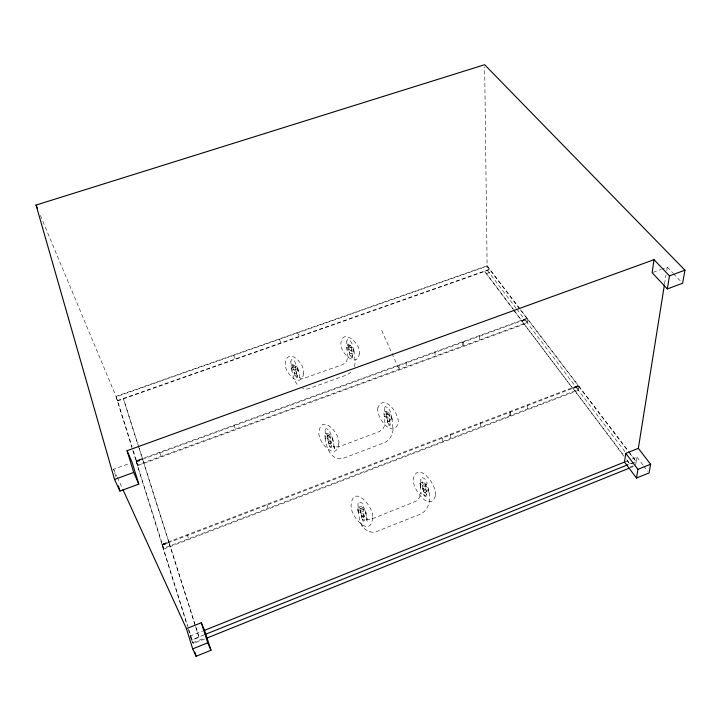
<?xml version="1.0" encoding="UTF-8"?>
<svg xmlns="http://www.w3.org/2000/svg" width="721" height="721" viewBox="0 0 721 721"><rect width="100%" height="100%" fill="white"/><g stroke="black" fill="none" stroke-linecap="round" stroke-linejoin="round"><path stroke-width="0.54" stroke-dasharray="3.6 2.7" d="M509.882 415.756L509.927 411.502M510.522 415.512L510.567 411.258M520.292 309.706L527.087 318.619L521.589 320.62L514.154 310.354M521.986 321.142L572.456 388.015L578.269 385.798L527.475 319.133L521.986 321.142L572.456 388.015M133.394 450.94L137.738 464.91L526.979 322.539L527.087 318.619M162.099 544.743L168.894 542.156L142.587 459.241L168.732 541.786L161.937 544.382L163.64 548.257L577.945 389.71L527.366 323.062L527.475 319.133M527.646 408.96L527.772 404.688M623.962 456.258L572.934 388.204L623.35 454.969M577.945 389.71L578.269 385.798M624.936 451.634L578.395 390.295L578.72 386.384L572.907 388.61M629.424 452.914L636.183 461.791L630.01 464.27L626.035 458.529M635.571 465.649L636.183 461.791M630.073 463.873L636.246 461.395L636.931 457.096L629.685 459.998M664.564 283.867L665.988 274.971M666.7 270.528L667.231 267.194L662.193 269.023M354.435 366.61L355.291 361.744L353.551 348.594C353.894 354.615 346.116 349.991 346.431 346.134L348.108 357.391L348.081 356.733L346.386 361.6L343.043 364.456L303.036 378.633L300.486 378.246L299.188 377.029L300.116 378.444L297.548 367.458C299.594 373.604 291.239 371.937 291.005 367.178L294.006 379.67L298.197 386.005M350.938 372.225L346.738 374.929L309.219 388.556L306.236 389.169L302.469 388.628M204.097 634.868L191.579 639.897L190.308 637.112M204.71 638.941L193.255 643.556L191.732 640.239L199.032 637.31L195.634 626.576M629.92 467.028L633.002 465.793M630.379 467.731L633.489 466.478M189.884 636.192L202.601 631.1M624.503 462.071L628.649 460.413M192.985 642.699L204.358 638.157M161.937 544.382L578.305 385.393M162.171 545.121L578.756 385.978M199.032 637.31L168.966 542.525L162.324 545.482L193.255 643.556M163.865 548.987L578.395 390.295M163.64 548.257L136.035 460.917L527.096 318.213M136.035 460.917L142.542 458.98L136.197 461.296M115.73 476.509L113.63 469.227L130.086 463.224M653.145 272.331L661.193 269.393M136.233 461.557L527.493 318.727M136.395 461.936L142.749 459.619M137.936 465.55L527.366 323.062M486.405 273.601L491.668 271.745M40.376 215.399L116.009 396.379L487.117 265.77L484.665 66.963M519.616 308.822L487.117 266.175L116.171 396.757L132.06 446.641M117.316 400.597L489.739 269.212M117.478 400.975L489.739 269.618M360.833 523.32C363.258 529.593 370.54 534.324 377.155 531.269L419.18 514.668C429.455 510.937 431.221 498.256 428.589 488.964L427.283 491.416C423.056 491.731 420.217 486.765 419.946 483.016L421.019 494.146L420.893 492.849L419.505 497.598L415.954 501.302L371.946 518.895L368.494 519.589L365.547 518.534L366.863 519.769L366.124 518.958L367.575 521.995L365.826 512.099L365.682 514.614L364.465 515.993C360.599 516.407 358.238 511.91 357.589 508.647L359.635 519.751L361.374 524.311M369.711 531.819L370.206 531.891M667.231 267.194L672.621 272.817M673.387 273.62L681.093 281.659M636.931 457.096L643.006 465.018M643.673 465.901L647.719 471.183M487.117 265.77L628.126 450.742M628.811 451.634L636.246 461.395M578.72 386.384L628.748 452.031M516.182 308.318L487.162 270.078L487.117 266.175M516.858 309.201L526.979 322.539M513.478 309.462L484.485 271.069L512.82 309.003M513.496 309.895L521.589 320.62M626.648 459.818L630.01 464.27M361.843 525.14L362.393 526.123M297.403 332.534L299.377 336.374M279.324 339.321L281.244 343.196M113.63 469.227L116.892 476.383M117.361 477.401L122.498 488.649M381.706 330.479L399.344 369.9L398.893 365.673M233.703 355.381L235.452 359.346M297.89 369.071C297.647 364.357 289.355 362.69 291.356 368.791M187.136 534.829L188.695 538.731M298.323 371.081C298.07 366.376 289.797 364.7 291.798 370.801M159.584 452.382L161.162 456.402M138.802 447.173L123.345 398.479L142.388 458.601M139.144 448.246L142.542 458.98M169.12 542.886L195.292 625.504M116.009 396.379L187.109 625.332M188.271 629.244L191.732 640.239M234.163 425.111L235.379 429.193M266.833 504.33L267.978 508.323M391.9 417.81C392.215 413.647 383.653 408.131 384.176 414.945M392.143 419.829C392.467 415.666 383.914 410.15 384.437 416.963M353.804 350.226C354.101 346.404 346.395 341.79 346.693 347.756M354.11 352.254C354.408 348.432 346.711 343.818 347.017 349.784M366.088 513.658C365.421 510.423 363.069 505.953 359.229 506.367L358.022 507.719L357.868 510.207M366.412 515.596C365.745 512.361 363.402 507.899 359.572 508.305L358.364 509.666L358.211 512.144M332.832 439.936C333.399 435.565 324.91 429.995 325.234 436.953M333.21 441.928C333.778 437.566 325.306 431.987 325.631 438.945M428.725 490.55C428.427 486.819 425.606 481.88 421.397 482.187L420.262 483.503L420.226 485.909M428.896 492.524C428.598 488.802 425.787 483.863 421.587 484.17L420.451 485.485L420.415 487.883M406.329 362.284L406.752 366.52M434.916 351.848L435.205 356.111M442.324 438.098L442.604 442.279M450.201 434.303L450.436 438.503M463.188 341.538L463.351 345.81M462.585 341.754L462.747 346.035M479.411 335.616L479.501 339.906M480.565 422.713L480.655 426.94M297.196 375.965L296.493 376.993L294.997 375.497C294.61 378.327 298.836 378.804 297.124 375.587L297.196 375.965M377.921 407.698C375.506 416.828 392.431 438.909 398.082 423.542C400.371 414.494 383.761 392.729 377.921 407.698M295.817 369.567L295.105 370.603L293.6 369.107L294.952 375.28L295.574 373.884L297.079 375.38L295.817 369.567M296.71 372.64C294.159 377.948 292.104 363.979 292.302 364.222C292.402 366.124 295.736 366.791 294.925 364.339L296.71 372.64M372.595 517.759C370.918 539.47 349.117 515.389 351.172 504.601C353.182 483.421 374.523 507.187 372.595 517.759M359.418 353.209C357.778 369.549 339.203 352.281 340.898 343.187C342.736 327.199 361.068 344.277 359.418 353.209M338.816 443.496C336.806 462.612 317.051 441.901 319.015 431.843C321.296 413.169 340.663 433.618 338.816 443.496M303.604 373.298C301.315 390.052 283.497 372.369 285.372 363.005C287.886 346.621 305.371 364.069 303.604 373.298M393.071 429.374C392.819 435.169 389.205 440.864 383.698 442.982L343.935 458.042C330.894 462.395 324.973 445.199 324.91 435.358C324.315 439.774 332.895 445.362 332.525 438.341L334.418 448.228L333.399 446.092L334.454 447.723L333.922 446.732L338.419 446.984L379.471 431.537L383.193 428.508L385.095 424.552L383.969 413.322C384.663 416.269 387.096 419.983 390.512 419.541L391.62 418.351L391.701 416.197L393.071 429.374M426.408 491.902C422.542 496.381 421.911 481.808 422.245 481.799C421.938 483.421 425.03 486.783 425.714 484.179L426.408 491.902M426.399 495.039C425.841 497.166 423.335 494.408 423.587 493.101C422.623 495.228 427.057 498.995 426.399 495.039M425.832 488.757C425.273 490.893 422.749 488.135 423.002 486.81L423.569 492.885C424.128 490.767 426.625 493.515 426.372 494.831L425.832 488.757M435.394 495.778C429.995 513.55 410.817 487.279 413.412 477.906C419.054 460.611 437.854 486.504 435.394 495.778M390.007 420.622C386.258 424.669 385.978 411.276 385.897 411.132C385.762 412.818 389.223 415.026 389.007 412.286L390.007 420.622M390.142 423.858L389.142 424.543L387.601 422.542C386.844 424.993 391.395 427.22 390.115 423.479L390.142 423.858M387.61 421.623L387.574 422.326L386.798 416.125C386.681 417.504 389.511 419.316 389.322 417.062L390.088 423.263L388.889 421.443L387.61 421.623M364.601 520.337C363.726 522.698 361.365 519.129 361.726 517.741C361.518 519.309 364.592 521.481 364.402 518.877L364.601 520.337M364.168 516.245C360.626 520.814 359.626 506.638 359.545 506.737C359.283 508.665 363.078 511.315 362.852 508.125L364.168 516.245M361.744 516.723L361.69 517.534L360.653 511.568C360.446 513.145 363.537 515.317 363.348 512.703L364.366 518.669L363.123 516.524L361.744 516.723M331.75 446.912C330.858 449.048 328.749 445.785 329.064 444.496C328.875 445.929 331.66 447.768 331.534 445.47L331.75 446.912M352.452 356.408L351.488 357.021L350.118 355.264C349.712 358.229 353.732 359.031 352.452 356.408M351.46 349.946L350.487 350.559L349.108 348.802C349.487 361.041 349.829 350.262 352.398 355.859L351.46 349.946M331.173 442.676C327.505 446.822 327.136 433.132 326.604 433.24C326.37 435.006 329.794 437.232 329.65 434.43L331.173 442.676M352.181 353.119C348.522 356.111 348.207 344.971 348.09 343.8C347.964 345.341 351.073 347.189 350.938 344.782L352.181 353.119M329.091 443.559L329.019 444.28L327.821 438.17C327.631 439.612 330.425 441.441 330.308 439.143L331.498 445.263L330.38 443.379L329.091 443.559M420.839 479.402L420.749 481.709L423.074 485.882L426.318 487.171L427.093 482.845L424.75 478.681L421.524 477.41L420.839 479.402M384.509 408.347L384.464 410.6L386.528 414.278L389.52 415.386L390.268 411.358L388.195 407.698L385.212 406.599L384.509 408.347M358.022 503.799L358.022 506.097L360.139 510.414L363.33 511.757L364.375 508.765L362.005 503.051L358.833 501.735L358.022 503.799M325.153 430.437L325.189 432.69L327.064 436.484L330.011 437.638L331.065 434.988L328.911 429.77L325.973 428.625L325.153 430.437M346.765 341.159L346.765 343.34L348.567 346.558L351.325 347.513L352.263 345.242L352.037 343.773L350.226 340.564L347.486 339.627L346.765 341.159M290.842 361.113L290.914 363.303L292.555 366.619L295.259 367.602L296.322 365.268L294.357 360.509L291.663 359.536L290.842 361.113M334.49 447.056L333.931 446.641L334.607 448.615L333.562 446.353L334.49 447.056"/><path stroke-width="1.08" d="M638.328 448.363L650.612 464.252L649.071 472.94L636.499 478.032L624.503 462.071L625.774 453.374L638.328 448.363L664.392 284.975M654.037 259.686L652.135 272.7L667.322 288.923L682.634 283.263L684.95 270.186L484.638 64.719L36.05 205.061L114.549 479.447L119.92 491.082L138.774 484.124L132.141 462.467L127.067 450.697L654.037 259.686L669.448 275.873L667.322 288.923M636.499 478.032L637.905 469.371L625.774 453.374M196.112 656.281L210.992 650.261L204.557 630.316L201.285 622.746L186.451 628.667L192.696 648.864L196.112 656.281L194.805 652.054M192.696 648.864L207.747 642.799L201.285 622.746M637.905 469.371L650.612 464.252M205.143 634.444L627.982 464.712M206.801 638.103L629.334 468.154M204.557 630.316L624.503 462.071M114.549 479.447L133.691 472.426L138.774 484.124M669.448 275.873L684.95 270.186M122.967 489.667L186.451 628.667M207.747 642.799L210.992 650.261M36.05 205.061L37.348 208.162M127.067 450.697L133.691 472.426M118.424 485.882L119.92 491.082"/></g></svg>
